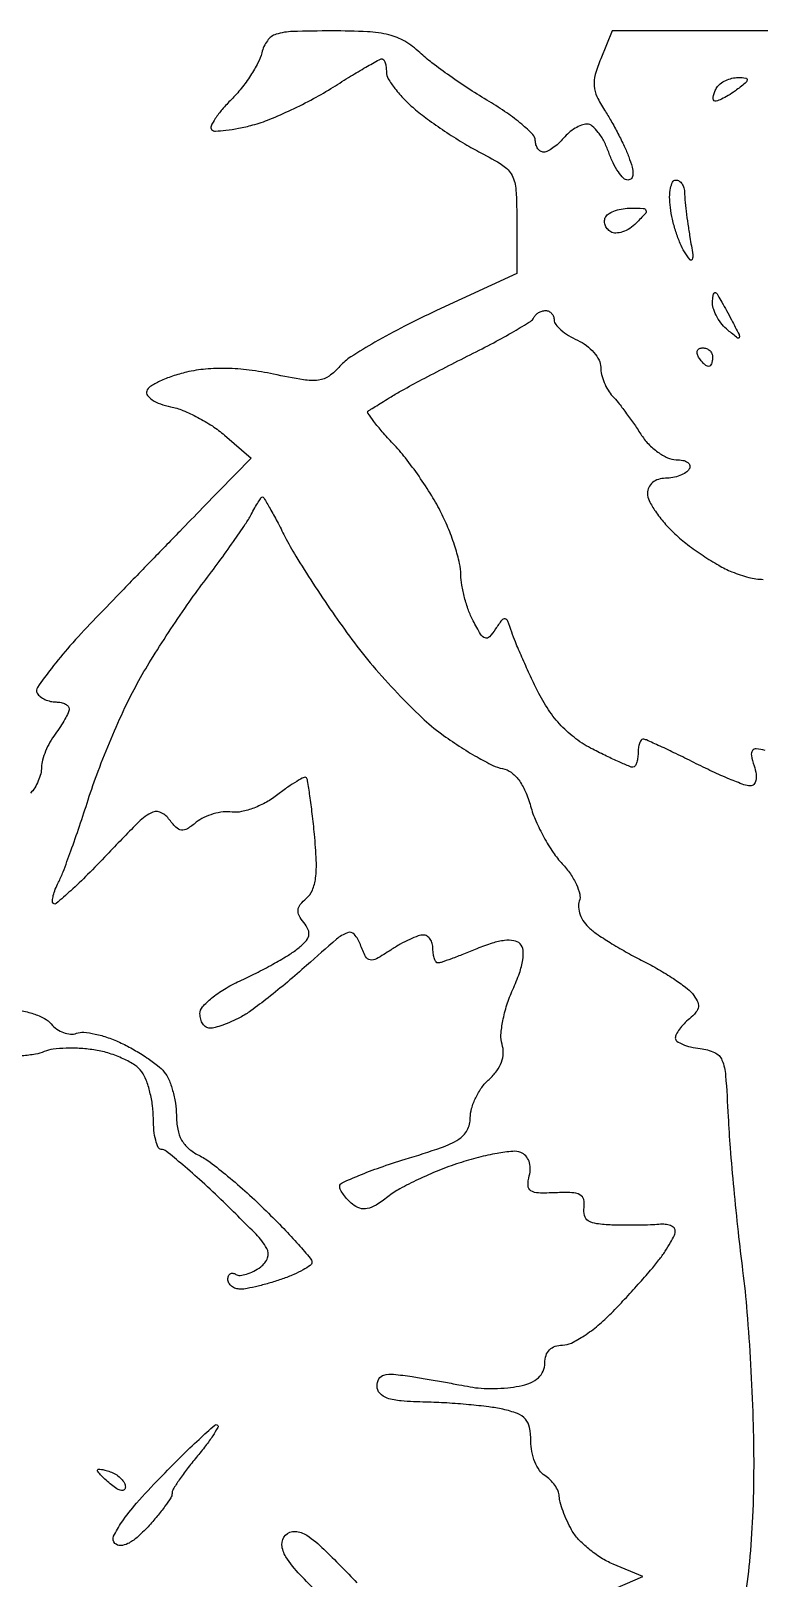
# Model space of a CAD drawing. Extents: x 0 to 102, y 0 to 135.
# Drawn here: x 38.65 to 45.26, y 121.32 to 135.36 of the extents above; entities that cross this region are included whole.
import ezdxf

# ---------------------------------------------------------------- set-up
doc = ezdxf.new("R2010")
doc.units = 0
doc.header["$MEASUREMENT"] = 0

msp = doc.modelspace()

# ---------------------------------------------------------------- linework, layer by layer
for points in [[(45.966888, 135.36), (43.927927, 135.36), (43.823007, 135.106699, 0.029327), (43.773358, 134.963647, 0.087469), (43.762951, 134.860891, 0.092104), (43.78849, 134.763815, 0.034789), (43.857336, 134.640877, -0.015485), (43.916506, 134.544166, -0.009999), (43.979243, 134.428809, -0.010053), (44.036104, 134.313466, -0.018648), (44.076799, 134.217378, -0.023509), (44.107323, 134.124116, -0.075397), (44.115051, 134.059373, -0.159207), (44.101392, 134.021659, -0.230864), (44.070105, 134.0064, -0.200931), (44.030796, 134.022861, -0.043266), (43.982738, 134.080954, -0.038759), (43.934963, 134.163018, -0.028581), (43.894723, 134.2602, 0.035593), (43.852894, 134.357346, 0.045451), (43.800435, 134.439446, 0.052454), (43.74572, 134.496527, 0.17726), (43.697983, 134.514, 0.091499), (43.648933, 134.504948, 0.042808), (43.590583, 134.476723, 0.0405), (43.532699, 134.435655, 0.045044), (43.4844, 134.3871, -0.031583), (43.438622, 134.338535, -0.034151), (43.388211, 134.297477, -0.036411), (43.340533, 134.268739, -0.117955), (43.304841, 134.2602, -0.140199), (43.276396, 134.268336, -0.098058), (43.251915, 134.291264, -0.083697), (43.235123, 134.32553, -0.068298), (43.228921, 134.36595, 0.193983), (43.205891, 134.420561, 0.02193), (43.105172, 134.51339, 0.023993), (42.969939, 134.616798, 0.017288), (42.810004, 134.719374, -0.010784), (42.634727, 134.828599, -0.008973), (42.453086, 134.952009, -0.009082), (42.290814, 135.071044, -0.024159), (42.180875, 135.163524, 0.053749), (42.04351, 135.265857, 0.073042), (41.900551, 135.324129, 0.048529), (41.70634, 135.35234, 0.011817), (41.382264, 135.36, 0.007193), (41.026691, 135.354884, 0.068402), (40.877042, 135.32991, 0.163694), (40.796583, 135.27168, 0.093752), (40.745785, 135.16175, -0.058249), (40.710948, 135.069833, -0.024442), (40.644247, 134.955339, -0.023781), (40.560177, 134.838555, -0.028484), (40.469996, 134.737468, 0.019408), (40.386721, 134.647466, 0.031412), (40.324043, 134.564151, 0.032954), (40.285295, 134.49589, 0.319171), (40.290542, 134.464858, 0.207445), (40.325419, 134.451076, 0.019458), (40.419521, 134.457834, 0.022397), (40.53552, 134.476006, 0.015716), (40.664211, 134.506356, 0.030581), (40.818058, 134.558053, 0.013677), (41.013743, 134.643726, 0.01348), (41.216374, 134.745886, 0.017811), (41.394789, 134.850316, -0.004116), (41.552264, 134.948375, -0.006192), (41.691314, 135.031034, -0.002776), (41.810705, 135.099138, -0.128917), (41.837638, 135.1062, -0.256608), (41.852767, 135.097888, -0.061966), (41.865437, 135.071132, -0.048396), (41.874136, 135.032554, -0.031276), (41.877, 134.98682, 0.135778), (41.893664, 134.926588, 0.029748), (41.954872, 134.836983, 0.028894), (42.040616, 134.738536, 0.024249), (42.142097, 134.644377, 0.018711), (42.267187, 134.546874, 0.010594), (42.425408, 134.437818, 0.010565), (42.589787, 134.334492, 0.017076), (42.734297, 134.254437, -0.024654), (42.93381, 134.139927, -0.131326), (43.017748, 134.047871, -0.106389), (43.053442, 133.916946, -0.013547), (43.0614, 133.623272), (43.0614, 133.158982), (42.331477, 132.821757, 0.010373), (42.041341, 132.680338, 0.012249), (41.773199, 132.534277, 0.011158), (41.553699, 132.401029, 0.072236), (41.455954, 132.316653, -0.060012), (41.357363, 132.227268, -0.12516), (41.261271, 132.190266, -0.071108), (41.125275, 132.193454, -0.010335), (40.85258, 132.244793, 0.020411), (40.632697, 132.281618, 0.025669), (40.426772, 132.296842, 0.027877), (40.23652, 132.29051, 0.03582), (40.063758, 132.26252, 0.022727), (39.934732, 132.225743, 0.029648), (39.820861, 132.179944, 0.030156), (39.733729, 132.13212, 0.173401), (39.70175, 132.091351, 0.25015), (39.70842, 132.052141, 0.082889), (39.752663, 132.011199, 0.059264), (39.825883, 131.97466, 0.036789), (39.918545, 131.948921, -0.047731), (40.030826, 131.915074, -0.024256), (40.164609, 131.852634, -0.023854), (40.297521, 131.774245, -0.032752), (40.408299, 131.690718), (40.6503, 131.482066), (40.209312, 131.031083, 0.000736), (40.000933, 130.817353, 0.000356), (39.734891, 130.543285, 0.000353), (39.458118, 130.257351, 0.000508), (39.213521, 130.003788, 0.01058), (39.004403, 129.777154, 0.016754), (38.836096, 129.573462, 0.010899), (38.709352, 129.401536, 0.30033), (38.707752, 129.348138, 0.093004), (38.735441, 129.317756, 0.052984), (38.778192, 129.292105, 0.050404), (38.828425, 129.274685, 0.058339), (38.878693, 129.2688, -0.050234), (38.925147, 129.264121, -0.072207), (38.963999, 129.250162, -0.094646), (38.989593, 129.229557, -0.188854), (38.997909, 129.20535, -0.098864), (38.989519, 129.170982, -0.017988), (38.959523, 129.112299, -0.018737), (38.918759, 129.045206, -0.016032), (38.871009, 128.97768, 0.034745), (38.823466, 128.904812, 0.029129), (38.783287, 128.821718, 0.030128), (38.755522, 128.741164, 0.068024), (38.7468, 128.67735, -0.061406), (38.73947, 128.617888, -0.0391), (38.717281, 128.551704, -0.038884), (38.684788, 128.489194, -0.057138), (38.646311, 128.440751, -0.268016)], [(45.315235, 128.829228, 0.039706), (45.23447, 128.843625, 0.267682), (45.198855, 128.827461, 0.20967), (45.189763, 128.784443, 0.025571), (45.214769, 128.688986, -0.037523), (45.232493, 128.614071, -0.087793), (45.231471, 128.556705, -0.148913), (45.212609, 128.521224, -0.199207), (45.179289, 128.5074, -0.089806), (45.122377, 128.517705, -0.008629), (44.990923, 128.569528, -0.010764), (44.835444, 128.637902, -0.008298), (44.6688, 128.7189, 0.004059), (44.5056, 128.799941, 0.005968), (44.360777, 128.868272, 0.003013), (44.237283, 128.92385, 0.104595), (44.206312, 128.9304, 0.24504), (44.189001, 128.921374, 0.067104), (44.174452, 128.893123, 0.051669), (44.164488, 128.852108, 0.033781), (44.1612, 128.8035, -0.034209), (44.157871, 128.754894, -0.052217), (44.147784, 128.713877, -0.067939), (44.133051, 128.685655, -0.243127), (44.11553, 128.6766, -0.100634), (44.08536, 128.682734, -0.004683), (43.989228, 128.724579, -0.007592), (43.875674, 128.77736, -0.005365), (43.749698, 128.839934, -0.042672), (43.597822, 128.934527, -0.04283), (43.464413, 129.053422, -0.041163), (43.348787, 129.197885, -0.033964), (43.249904, 129.368684, -0.005478), (43.177091, 129.520996, -0.005309), (43.106849, 129.676462, -0.005251), (43.04795, 129.814522, -0.019466), (43.015159, 129.9033, 0.015092), (42.979735, 130.00185, 0.256369), (42.95413, 130.023139, 0.284977), (42.924432, 130.01184, 0.017851), (42.867804, 129.931898, -0.039316), (42.811888, 129.859733, -0.303466), (42.772477, 129.849933, -0.174376), (42.732324, 129.883128, -0.01403), (42.664681, 130.005018, -0.032575), (42.622206, 130.101828, -0.022399), (42.586371, 130.216237, -0.022647), (42.561722, 130.329953, -0.042068), (42.5538, 130.423941, 0.057764), (42.541869, 130.526866, 0.019193), (42.501419, 130.673491, 0.018817), (42.443738, 130.833896, 0.020337), (42.37548, 130.98532, 0.022194), (42.288361, 131.141603, 0.013774), (42.173153, 131.317266, 0.013812), (42.049628, 131.484692, 0.024153), (41.937113, 131.615183, -0.01043), (41.840006, 131.721747, -0.017876), (41.764181, 131.815056, -0.012537), (41.70935, 131.891606, -0.427731), (41.713583, 131.911283, 0.001749), (41.736345, 131.925366, 0.000187), (41.789076, 131.958274, 0.00023), (41.851837, 131.997515, 0.000185), (41.9193, 132.039773, -0.01537), (42.017408, 132.097155, -0.002899), (42.200331, 132.195359, -0.003096), (42.415463, 132.307552, -0.002834), (42.6384, 132.420473, 0.006694), (42.851147, 132.530304, 0.009806), (43.035051, 132.633067, 0.005675), (43.185969, 132.723639, 0.151314), (43.2165, 132.75855, -0.090455), (43.233053, 132.782815, -0.062911), (43.259197, 132.803362, -0.061224), (43.290496, 132.817268, -0.074093), (43.32225, 132.822, -0.110652), (43.351835, 132.815372, -0.099978), (43.37702, 132.796616, -0.094838), (43.393912, 132.76858, -0.088523), (43.3998, 132.735586, 0.171894), (43.413876, 132.695852, 0.044326), (43.461928, 132.646249, 0.039814), (43.530339, 132.596045, 0.031507), (43.6113, 132.552807, -0.053928), (43.692191, 132.504836, -0.054434), (43.760672, 132.44081, -0.059843), (43.807361, 132.371185, -0.118337), (43.8228, 132.306863, 0.059303), (43.830589, 132.241421, 0.0378), (43.854186, 132.168385, 0.037646), (43.888731, 132.09924, 0.05611), (43.929647, 132.045493, -0.022934), (43.98083, 131.986772, -0.008094), (44.048848, 131.898198, -0.008015), (44.120554, 131.798319, -0.009323), (44.185397, 131.70105, 0.047208), (44.255327, 131.611628, 0.046491), (44.341122, 131.536402, 0.050367), (44.429529, 131.485042, 0.106814), (44.506543, 131.4684, -0.048473), (44.568866, 131.462344, -0.105515), (44.612831, 131.443549, -0.182429), (44.631643, 131.415793, -0.199679), (44.6265, 131.3838, -0.111412), (44.594688, 131.351351, -0.050262), (44.541337, 131.324051, -0.046318), (44.476698, 131.305467, -0.046881), (44.410007, 131.2992, 0.076257), (44.345537, 131.28931, 0.096444), (44.292627, 131.260629, 0.106888), (44.25809, 131.216928, 0.114454), (44.2458, 131.163942, 0.11872), (44.262035, 131.096532, 0.030799), (44.319277, 130.999779, 0.029546), (44.400195, 130.894412, 0.026372), (44.495934, 130.795025, 0.024502), (44.611241, 130.697436, 0.0166), (44.751333, 130.597386, 0.016752), (44.893465, 130.509563, 0.03183), (45.014125, 130.450331, 0.035125), (45.165912, 130.399613, 0.059854), (45.298306, 130.381942, 0.053068)], [(43.794636, 121.153836), (44.2035, 121.329671), (43.935211, 121.443051, -0.041036), (43.824539, 121.500931, -0.031394), (43.71386, 121.581063, -0.032179), (43.619215, 121.669902, -0.062524), (43.558422, 121.753665, -0.019262), (43.516604, 121.837145, -0.018407), (43.480645, 121.924853, -0.018707), (43.454689, 122.00455, -0.060432), (43.446011, 122.059465, 0.093527), (43.4353, 122.106803, 0.049982), (43.405972, 122.159369, 0.047347), (43.364035, 122.208814, 0.053923), (43.3152, 122.247109, -0.106646), (43.266547, 122.294264, -0.050865), (43.225577, 122.371651, -0.047175), (43.197705, 122.464719, -0.049215), (43.1883, 122.560036, 0.047247), (43.176681, 122.682718, 0.133826), (43.139226, 122.759293, 0.122889), (43.065822, 122.81008, 0.03689), (42.9345, 122.848833, 0.021999), (42.806675, 122.870673, 0.008107), (42.624785, 122.89058, 0.008017), (42.425202, 122.905932, 0.00955), (42.23655, 122.913791, -0.012867), (42.010781, 122.924696, -0.061058), (41.884098, 122.949844, -0.13285), (41.817528, 122.993656, -0.183149), (41.7924, 123.059956, -0.131044), (41.809582, 123.124388, -0.199639), (41.854864, 123.159206, -0.090037), (41.943076, 123.166438, -0.015624), (42.10965, 123.144826, -0.001764), (42.246595, 123.122192, -0.001359), (42.395836, 123.096568, -0.001374), (42.53517, 123.071859, -0.003285), (42.6384, 123.052559, 0.033028), (42.73618, 123.040237, 0.018466), (42.856113, 123.03755, 0.018358), (42.978071, 123.043804, 0.028302), (43.08255, 123.059011, 0.045159), (43.185309, 123.08983, 0.088335), (43.257591, 123.134931, 0.109574), (43.300158, 123.194752, 0.100379), (43.3152, 123.268922, -0.078258), (43.325984, 123.337399, -0.117441), (43.357274, 123.388871, -0.118282), (43.408214, 123.420476, -0.08013), (43.47594, 123.4314, 0.115518), (43.556398, 123.45024, 0.029913), (43.672714, 123.516814, 0.028796), (43.799786, 123.610878, 0.025859), (43.92009, 123.722172, 0.005882), (44.039448, 123.847547, 0.004862), (44.163738, 123.983851, 0.004912), (44.275307, 124.111114, 0.013107), (44.35155, 124.204678, 0.016804), (44.40823, 124.283417, 0.01999), (44.45611, 124.36145, 0.01919), (44.490889, 124.42958, 0.108833), (44.4996, 124.469125, 0.205612), (44.488192, 124.495693, 0.097385), (44.45611, 124.516053, 0.071389), (44.408227, 124.527204, 0.046944), (44.35155, 124.526776, -0.016651), (44.275903, 124.521618, -0.005579), (44.165134, 124.519001, -0.005544), (44.042385, 124.518833, -0.006308), (43.924841, 124.521458, -0.023845), (43.786148, 124.532944, -0.106886), (43.709853, 124.560214, -0.189098), (43.67466, 124.607405, -0.108764), (43.671041, 124.67925, 0.102035), (43.668358, 124.751707, 0.215506), (43.634391, 124.795034, 0.112273), (43.558971, 124.814918, 0.020315), (43.413129, 124.813975, -0.017175), (43.256763, 124.811983, -0.137884), (43.188588, 124.832747, -0.253787), (43.162918, 124.879289, -0.065777), (43.173912, 124.9672, 0.06408), (43.182967, 125.037666, 0.087632), (43.171849, 125.100543, 0.100551), (43.141798, 125.149529, 0.113915), (43.096167, 125.180297, 0.116237), (43.023667, 125.190142, 0.01877), (42.881504, 125.170978, 0.019857), (42.712755, 125.134791, 0.016292), (42.535732, 125.08321, 0.016955), (42.352472, 125.01631, 0.014674), (42.164974, 124.934086, 0.014915), (41.999451, 124.849495, 0.041083), (41.890238, 124.777255, -0.027115), (41.783388, 124.702209, -0.088407), (41.703458, 124.670123, -0.130167), (41.635459, 124.673765, -0.095372), (41.56894, 124.710326, -0.031023), (41.524952, 124.751697, -0.033805), (41.487764, 124.797084, -0.036001), (41.461704, 124.839888, -0.119289), (41.454, 124.871719, -0.293245), (41.474947, 124.904363, -0.009068), (41.627959, 124.97117, -0.015109), (41.819205, 125.043881, -0.009555), (42.0462, 125.117595, 0.009107), (42.376202, 125.224432, 0.058613), (42.533917, 125.300307, 0.128831), (42.610561, 125.382735, 0.123827), (42.6384, 125.493423, -0.0714), (42.650784, 125.579704, -0.041968), (42.688454, 125.677113, -0.041055), (42.743578, 125.770136, -0.054608), (42.808796, 125.843582, 0.048634), (42.878628, 125.920362, 0.071466), (42.92215, 126.000378, 0.080731), (42.938141, 126.081617, 0.085351), (42.927042, 126.162097, -0.095412), (42.916977, 126.247671, -0.030231), (42.934177, 126.375637, -0.028942), (42.971123, 126.519178, -0.028469), (43.02456, 126.658309, 0.020587), (43.084954, 126.80844, 0.046027), (43.115275, 126.92753, 0.065377), (43.117666, 127.01691, 0.172064), (43.090492, 127.073948, 0.158902), (43.034762, 127.102273, 0.067501), (42.950021, 127.10399, 0.04811), (42.838174, 127.080071, 0.022241), (42.698396, 127.028842, -0.004819), (42.576992, 126.979485, -0.006721), (42.467392, 126.937847, -0.004287), (42.374866, 126.905008, -0.083311), (42.345017, 126.9, -0.245368), (42.327741, 126.909021, -0.06696), (42.313224, 126.937277, -0.051575), (42.303281, 126.978292, -0.033708), (42.3, 127.0269, 0.067246), (42.293447, 127.075407, 0.084069), (42.274274, 127.116523, 0.099557), (42.24582, 127.144019, 0.143424), (42.212423, 127.1538, 0.088989), (42.16568, 127.145414, 0.019232), (42.089525, 127.1138, 0.019489), (42.003014, 127.069756, 0.01754), (41.917026, 127.017631, -0.014888), (41.786783, 126.93773, -0.175893), (41.729246, 126.927719, -0.236212), (41.687752, 126.958605, -0.02818), (41.640656, 127.066767, 0.089356), (41.586408, 127.158815, 0.317714), (41.523604, 127.174501, 0.085162), (41.423656, 127.114532, 0.004891), (41.153504, 126.877535, -0.008062), (40.979686, 126.726991, -0.008422), (40.803583, 126.584348, -0.00816), (40.647474, 126.466254, -0.036365), (40.550112, 126.405399, -0.018027), (40.47275, 126.368041, -0.018185), (40.39312, 126.33647, -0.018324), (40.321929, 126.3141, -0.067052), (40.275162, 126.3078, -0.144479), (40.240779, 126.317947, -0.099422), (40.211485, 126.346474, -0.083705), (40.191744, 126.38913, -0.066705), (40.185, 126.439457, -0.181912), (40.208184, 126.501071, -0.040565), (40.290319, 126.580704, -0.036962), (40.406514, 126.662775, -0.028062), (40.54455, 126.73551, 0.010235), (40.693984, 126.807569, 0.009227), (40.845659, 126.888129, 0.009288), (40.97893, 126.965369, 0.028714), (41.064703, 127.024209, 0.034859), (41.140747, 127.092037, 0.130988), (41.171808, 127.147275, 0.169092), (41.167225, 127.202203, 0.068722), (41.12711, 127.266831, -0.052673), (41.08512, 127.329889, -0.147929), (41.075288, 127.381427, -0.144667), (41.09561, 127.430508, -0.049582), (41.150242, 127.485844, 0.121493), (41.205239, 127.560289, 0.067131), (41.234522, 127.670187, 0.042579), (41.241121, 127.830099, 0.013544), (41.224206, 128.068119, 0.004439), (41.20416, 128.254901, 0.006686), (41.183068, 128.417281, 0.003039), (41.162497, 128.554685, 0.138274), (41.150676, 128.580495, 0.346164), (41.130173, 128.584651, 0.016231), (41.063949, 128.54856, 0.020948), (40.983132, 128.496379, 0.012826), (40.892178, 128.428537, -0.039718), (40.789741, 128.360375, -0.035761), (40.67423, 128.306525, -0.0376), (40.56327, 128.273464, -0.086394), (40.476484, 128.269812, 0.061433), (40.395927, 128.270423, 0.041161), (40.305477, 128.252333, 0.041201), (40.219346, 128.219713, 0.062164), (40.151817, 128.176567, -0.034815), (40.070406, 128.118062, -0.172371), (40.016098, 128.106365, -0.170347), (39.966206, 128.131503, -0.033827), (39.900912, 128.209179, 0.148398), (39.8221, 128.268446, 0.223105), (39.737874, 128.260939, 0.065595), (39.614438, 128.165355, 0.005838), (39.340496, 127.882393, -0.007072), (39.165119, 127.702135, -0.011786), (39.011825, 127.556025, -0.005468), (38.881143, 127.439803, -0.39402), (38.854678, 127.440722, -0.220073), (38.846129, 127.463985, -0.03839), (38.853668, 127.511352, -0.035435), (38.872031, 127.5696, -0.025121), (38.900389, 127.632012, 0.028269), (38.942455, 127.726162, 0.004459), (39.012903, 127.916349, 0.004938), (39.091806, 128.142312, 0.004297), (39.170074, 128.3805, -0.013624), (39.261143, 128.641148, -0.009021), (39.379167, 128.935423, -0.009082), (39.504284, 129.217389, -0.017403), (39.616513, 129.438, -0.012109), (39.739984, 129.648917, -0.006752), (39.899945, 129.899948, -0.006732), (40.068692, 130.149645, -0.010842), (40.21984, 130.357189, 0.00479), (40.358375, 130.542655, 0.005304), (40.488635, 130.724589, 0.00494), (40.596566, 130.882056, 0.027148), (40.649211, 130.970539, -0.00944), (40.682701, 131.031651, -0.014466), (40.714218, 131.083158, -0.008878), (40.742035, 131.124185, -0.243984), (40.753242, 131.13, -0.268391), (40.764997, 131.1232, -0.002087), (40.821285, 131.024382, -0.006838), (40.884697, 130.908288, -0.004249), (40.956064, 130.77045, 0.019892), (41.054938, 130.593285, 0.007066), (41.209786, 130.347909, 0.007), (41.387552, 130.08303, 0.00819), (41.563799, 129.836914, 0.016998), (41.75509, 129.596368, 0.013284), (41.978246, 129.348206, 0.01349), (42.198589, 129.1281, 0.031665), (42.377266, 128.979252, 0.013746), (42.538051, 128.86836, 0.014963), (42.700277, 128.769709, 0.014556), (42.843644, 128.693731, 0.068236), (42.931978, 128.664266, -0.113985), (43.008921, 128.630578, -0.073014), (43.078192, 128.561301, -0.057851), (43.137823, 128.458117, -0.033601), (43.185778, 128.323091, 0.034578), (43.233755, 128.188837, 0.022666), (43.306367, 128.041415, 0.022814), (43.390599, 127.9036, 0.04007), (43.473953, 127.799319, -0.03756), (43.547402, 127.708368, -0.044129), (43.602053, 127.612039, -0.049569), (43.631966, 127.524363, -0.15015), (43.627708, 127.462153, 0.117114), (43.620148, 127.405747, 0.06653), (43.636118, 127.338387, 0.060678), (43.671852, 127.270885, 0.060611), (43.722755, 127.213906, 0.032678), (43.800313, 127.154302, 0.01011), (43.924354, 127.074849, 0.010064), (44.066996, 126.991397, 0.010904), (44.20916, 126.91604, -0.014757), (44.348294, 126.84091, -0.01504), (44.48186, 126.758152, -0.01497), (44.593367, 126.67943, -0.058419), (44.654353, 126.621308, -0.050761), (44.698658, 126.55532, -0.152895), (44.708591, 126.502658, -0.146241), (44.686836, 126.452254, -0.04508), (44.627543, 126.393266, 0.029054), (44.578575, 126.347573, 0.032527), (44.537183, 126.298116, 0.034444), (44.508045, 126.251945, 0.124159), (44.4996, 126.218461, 0.247443), (44.514488, 126.190218, 0.050151), (44.565862, 126.162133, 0.042217), (44.638765, 126.138321, 0.028304), (44.725173, 126.123069, -0.075447), (44.856066, 126.087023, -0.192859), (44.923339, 126.017703, -0.078986), (44.956316, 125.877952, -0.006538), (44.979154, 125.5041, 0.007906), (44.997259, 125.220457, 0.003586), (45.02949, 124.849772, 0.003549), (45.069072, 124.459197, 0.004858), (45.110617, 124.1082, -0.011788), (45.149987, 123.730841, -0.005993), (45.182597, 123.254798, -0.00595), (45.204515, 122.762673, -0.008855), (45.210939, 122.3316, -0.009825), (45.20065, 121.873528, -0.013768), (45.172175, 121.465297, -0.015555), (45.126194, 121.108836, -0.024916)], [(38.557692, 126.467338, -0.039003), (38.674022, 126.438592, -0.041536), (38.772782, 126.396458, -0.098265), (38.834595, 126.34625, 0.067112), (38.885125, 126.299736, 0.064624), (38.946795, 126.267554, 0.069649), (39.009792, 126.253942, 0.110484), (39.064172, 126.261957, -0.114605), (39.129539, 126.271048, -0.031243), (39.233243, 126.25511, -0.029879), (39.351929, 126.221663, -0.027165), (39.469727, 126.173414, -0.019635), (39.586467, 126.112291, -0.017821), (39.701984, 126.040313, -0.018162), (39.800678, 125.968477, -0.053191), (39.860893, 125.909878, -0.073506), (39.902085, 125.842082, -0.03155), (39.937104, 125.741858, -0.030366), (39.961545, 125.628497, -0.035106), (39.970534, 125.518393, 0.043594), (39.983165, 125.390465, 0.081271), (40.018562, 125.292806, 0.088736), (40.080641, 125.217117, 0.061096), (40.17335, 125.155735, -0.046182), (40.27648, 125.091781, -0.010842), (40.43596, 124.965675, -0.01108), (40.61373, 124.811976, -0.010689), (40.7867, 124.648743, -0.006683), (40.945156, 124.488441, -0.01002), (41.078734, 124.343958, -0.005367), (41.186766, 124.219643, -0.178019), (41.2002, 124.183106, -0.242895), (41.185846, 124.155302, -0.025354), (41.121938, 124.114611, -0.02694), (41.035848, 124.0717, -0.018281), (40.933776, 124.031876, -0.011919), (40.823393, 123.996323, -0.012118), (40.712045, 123.966282, -0.011968), (40.614108, 123.944859, -0.047891), (40.553076, 123.939, -0.076866), (40.509418, 123.945751, -0.089753), (40.472368, 123.965318, -0.100766), (40.447601, 123.994425, -0.126716), (40.4388, 124.028593, -0.088068), (40.444272, 124.05942, -0.16692), (40.45999, 124.078772, -0.178141), (40.48344, 124.083654, -0.101914), (40.510937, 124.073603, 0.15948), (40.549375, 124.064307, 0.053164), (40.606998, 124.075105, 0.046541), (40.672562, 124.101634, 0.038487), (40.736656, 124.141323, 0.145668), (40.798552, 124.222722, 0.224364), (40.791556, 124.309343, 0.064525), (40.694052, 124.437368, 0.005403), (40.397559, 124.730813, 0.006758), (40.203588, 124.913668, 0.010072), (40.028619, 125.067826, 0.00553), (39.878349, 125.192114, 0.171653), (39.83344, 125.208, -0.293167), (39.8058, 125.22573, -0.045086), (39.782985, 125.29023, -0.038395), (39.767173, 125.380653, -0.024097), (39.762, 125.48793, 0.03306), (39.754202, 125.605743, 0.02809), (39.730854, 125.728225, 0.029055), (39.696713, 125.83758, 0.067768), (39.655972, 125.912862, 0.090539), (39.593464, 125.972135, 0.035341), (39.489066, 126.030203, 0.033542), (39.364374, 126.07855, 0.035503), (39.236668, 126.108701, 0.024436), (39.105595, 126.123445, 0.022909), (38.970841, 126.125782, 0.023563), (38.851212, 126.116722, 0.069327), (38.771646, 126.095458, -0.056997), (38.691662, 126.071964, -0.01876), (38.569966, 126.05552, -0.018411)], [(41.40272, 121.032362, -0.006223), (41.094898, 121.346393, -0.046131), (40.964866, 121.510261, -0.129443), (40.928856, 121.61852, -0.215513), (40.96219, 121.706847, -0.212204), (41.049261, 121.740338, -0.13516), (41.153983, 121.705668, -0.047772), (41.310741, 121.577898, -0.006417), (41.60986, 121.274698, 0.00708)]]:
    msp.add_lwpolyline(points, format="xyb")
for points in [[(45.070662, 134.937, -0.031223), (45.139637, 134.932689, -0.440416), (45.152422, 134.914637, -0.173737), (45.133871, 134.884884, -0.009468), (45.044653, 134.817017, -0.019217), (44.979617, 134.773195, -0.029724), (44.920026, 134.741019, -0.029595), (44.871532, 134.721848, -0.282878), (44.850812, 134.726788, -0.194023), (44.84327, 134.744521, -0.058142), (44.846178, 134.774307, -0.048724), (44.85766, 134.810046, -0.036355), (44.876821, 134.846771, -0.092697), (44.908272, 134.881324, -0.05301), (44.956765, 134.910495, -0.050463), (45.01371, 134.930307, -0.058559)], [(44.503619, 134.0064, -0.142911), (44.534348, 133.997434, -0.099621), (44.560529, 133.97223, -0.084245), (44.578169, 133.934539, -0.067512), (44.5842, 133.890075, 0.023841), (44.587202, 133.827154, 0.005843), (44.59828, 133.724048, 0.005971), (44.613783, 133.60607, 0.00593), (44.632132, 133.488225, -0.004999), (44.657217, 133.329068, -0.125563), (44.652688, 133.28547, -0.590297), (44.633952, 133.282619, -0.022283), (44.583099, 133.355268, -0.043925), (44.543639, 133.431371, -0.020262), (44.505351, 133.536246, -0.019888), (44.473761, 133.650501, -0.026029), (44.454587, 133.757118, -0.030258), (44.448331, 133.85265, -0.049818), (44.455976, 133.933174, -0.067573), (44.474937, 133.988682, -0.283958)], [(44.099721, 133.7526, -0.013635), (44.208961, 133.74962, -0.308213), (44.23274, 133.73145, -0.271446), (44.226142, 133.700458, -0.011381), (44.145147, 133.61569, -0.052475), (44.085795, 133.56764, -0.061861), (44.020813, 133.53608, -0.072392), (43.960266, 133.524811, -0.149363), (43.914138, 133.536935, -0.082305), (43.881881, 133.565103, -0.092356), (43.861979, 133.601142, -0.100642), (43.857383, 133.639336, -0.118733), (43.868713, 133.673846, -0.126147), (43.900156, 133.704107, -0.046715), (43.956649, 133.729466, -0.042581), (44.026358, 133.74678, -0.039605)], [(44.868841, 132.98415, -0.045827), (44.886233, 132.960154, -0.004303), (44.922908, 132.897127, -0.00549), (44.965246, 132.820972, -0.004291), (45.009591, 132.7374, -0.003177), (45.078142, 132.603414, -0.197315), (45.080153, 132.577328, -0.520252), (45.065246, 132.572739, -0.007246), (44.978751, 132.642009, -0.048903), (44.924896, 132.696089, -0.041825), (44.879346, 132.762387, -0.04383), (44.848128, 132.830315, -0.086006), (44.838, 132.888759, -0.022194), (44.840124, 132.936584, -0.056043), (44.847059, 132.970669, -0.15026), (44.857275, 132.985255, -0.397541)], [(44.748407, 132.4836, -0.093332), (44.782607, 132.47716, -0.09642), (44.811682, 132.458749, -0.099167), (44.831142, 132.43128, -0.105053), (44.838, 132.399, -0.042167), (44.835264, 132.366611, -0.061769), (44.827041, 132.339251, -0.081139), (44.814959, 132.320699, -0.210953), (44.800693, 132.3144, -0.151918), (44.782865, 132.319945, -0.038439), (44.758986, 132.339251, -0.035638), (44.733857, 132.366617, -0.029505), (44.7111, 132.399, -0.082592), (44.697859, 132.431326, -0.161196), (44.700491, 132.458749, -0.182303), (44.718379, 132.476977, -0.108972)], [(40.343577, 122.705292, -0.356026), (40.347111, 122.683433, -0.013478), (40.300728, 122.607904, -0.01893), (40.236067, 122.516471, -0.011529), (40.153227, 122.413282, 0.011374), (40.068189, 122.307423, 0.01531), (39.99642, 122.207612, 0.01235), (39.94196, 122.122286, 0.136687), (39.9312, 122.083663, -0.143066), (39.920203, 122.046016, -0.014557), (39.867297, 121.96827, -0.017262), (39.796975, 121.877875, -0.012936), (39.713658, 121.783175, -0.025056), (39.613618, 121.68553, -0.064482), (39.530081, 121.629064, -0.108264), (39.463192, 121.61199, -0.207826), (39.412636, 121.631924, -0.316487), (39.401521, 121.695766, -0.040588), (39.474797, 121.823215, -0.030079), (39.610251, 121.996648, -0.011141), (39.820528, 122.224421, -0.005609), (40.011212, 122.417569, -0.009297), (40.176865, 122.575646, -0.003434), (40.319798, 122.705253, -0.381009)], [(39.3813, 122.277594, -0.054778), (39.429832, 122.252583, -0.05745), (39.470923, 122.217967, -0.064053), (39.498888, 122.179452, -0.125677), (39.5082, 122.14299, -0.214681), (39.497295, 122.118763, -0.22275), (39.472179, 122.111362, -0.100348), (39.431769, 122.126195, -0.035237), (39.3813, 122.1624, -0.012711), (39.332689, 122.204876, -0.017822), (39.291677, 122.245383, -0.014236), (39.260419, 122.280489, -0.176553), (39.2544, 122.297004, -0.407084), (39.262444, 122.305247, -0.044074), (39.291677, 122.303382, -0.034664), (39.332621, 122.29418, -0.019009)]]:
    msp.add_lwpolyline(points, format="xyb", close=True)

doc.saveas('drawing.dxf')
